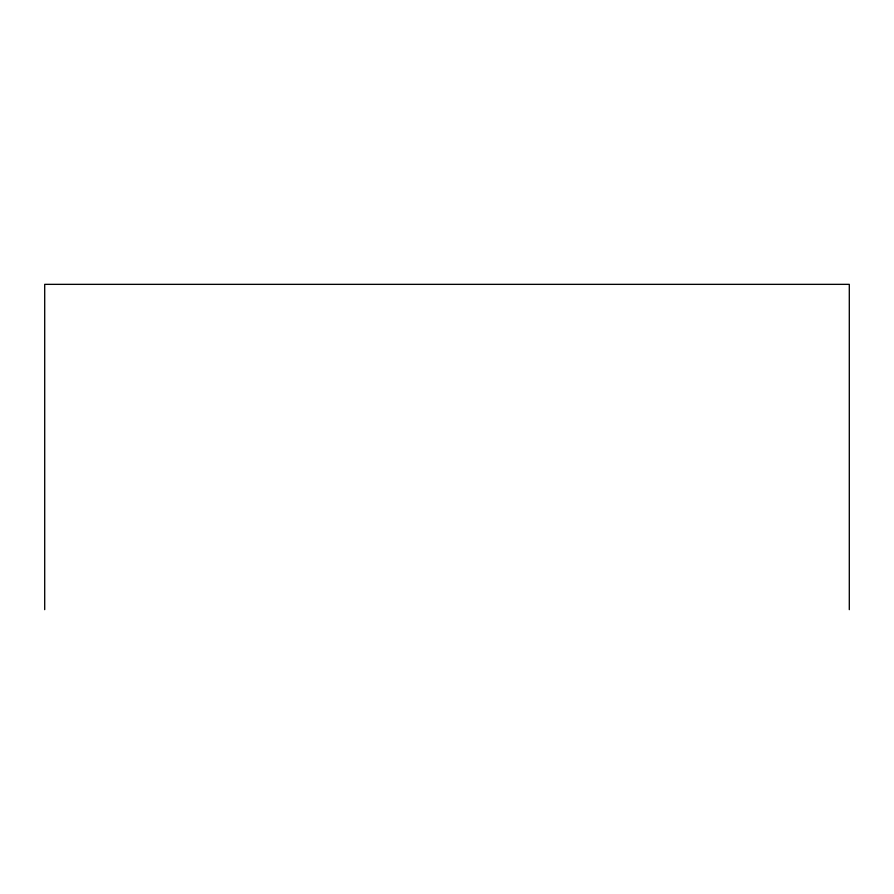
<?xml version="1.0" encoding="UTF-8"?>
<svg xmlns="http://www.w3.org/2000/svg" width="894" height="894" viewBox="0 0 894 894"><rect width="100%" height="100%" fill="white"/><g stroke="black" fill="none" stroke-linecap="round" stroke-linejoin="round"><path stroke-width="1.34" d="M849.3 609.652L849.3 284.348L44.7 284.348L44.7 609.652"/></g></svg>
